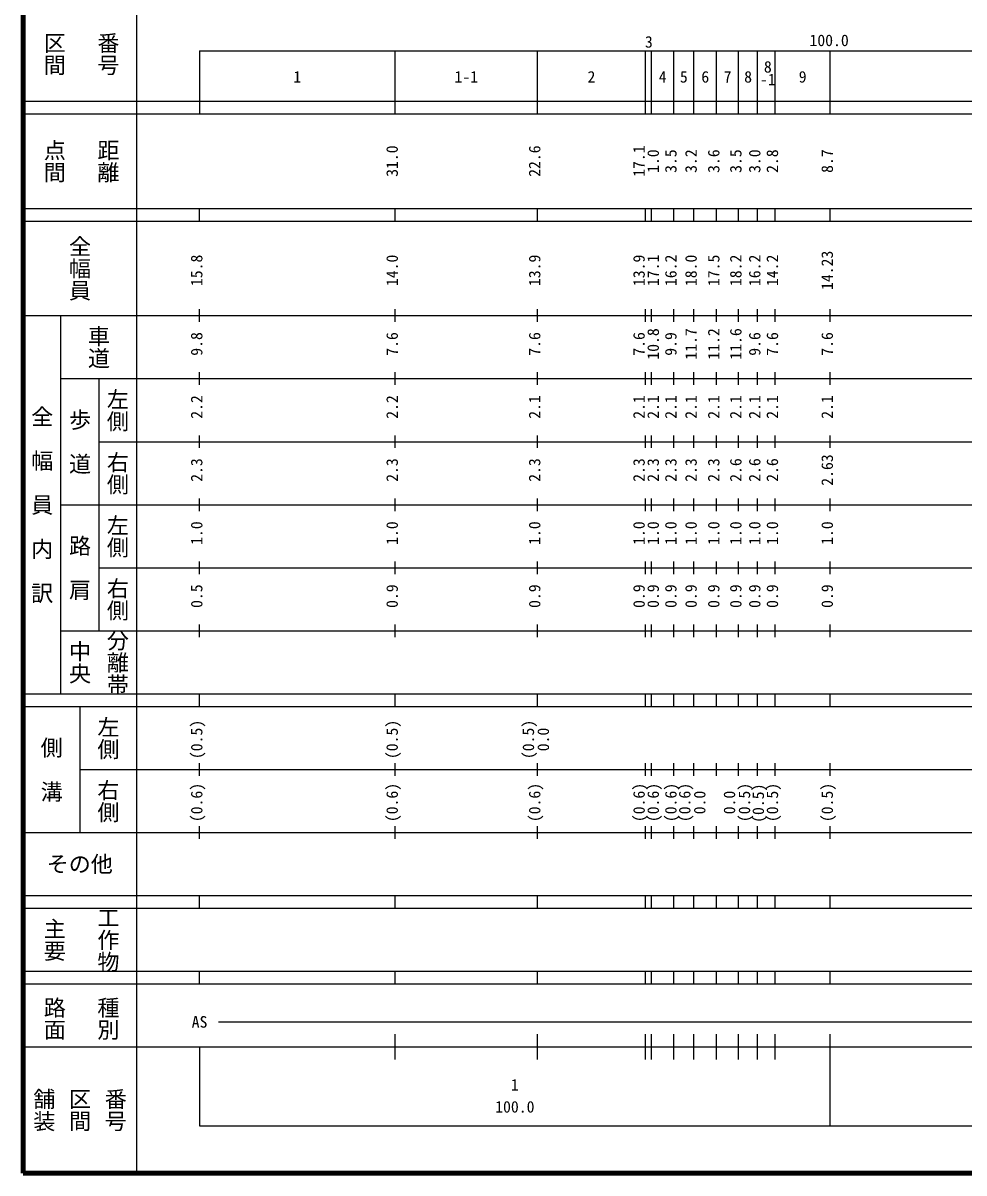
# Model space of a CAD drawing. Units: millimetres on the paper, enlarged 1000 times. Extents: x 40000 to 680000, y 20000 to 380000.
# Drawn here: x 40000 to 189237, y 20000 to 202409 of the extents above; entities that cross this region are included whole.
import ezdxf
from ezdxf.enums import TextEntityAlignment as Align

# ---------------------------------------------------------------- set-up
doc = ezdxf.new("R2010")
doc.units = ezdxf.units.MM
doc.header["$LTSCALE"] = 1000
doc.layers.add('M-TTL', color=2, linetype='Continuous', lineweight=140)
doc.layers.add('M-TTL-BAND', color=7, linetype='Continuous', lineweight=25)
doc.styles.add('@ＭＳ ゴシック', font='')
doc.styles.add('ＭＳ ゴシック', font='')
doc.styles.get('@ＭＳ ゴシック').set_extended_font_data('@MS Gothic')
doc.styles.get('ＭＳ ゴシック').set_extended_font_data('MS Gothic')

msp = doc.modelspace()

# ---------------------------------------------------------------- linework, layer by layer
at = {"layer": 'M-TTL'}
for p, q in [((40000, 380000), (40000, 20000)), ((40000, 20000), (680000, 20000))]:
    msp.add_line(p, q, dxfattribs=at)
at = {"layer": 'M-TTL-BAND'}
for p, q in [((58000, 370000), (58000, 20000)), ((68000, 198000), (579000, 198000)), ((68000, 198000), (68000, 188000)), ((99000, 188000), (99000, 198000)), ((121600, 188000), (121600, 198000)), ((138700, 188000), (138700, 198000)), ((139700, 188000), (139700, 198000)), ((143200, 188000), (143200, 198000)), ((146400, 188000), (146400, 198000)), ((150000, 188000), (150000, 198000)), ((153500, 188000), (153500, 198000)), ((156500, 188000), (156500, 198000)), ((159300, 188000), (159300, 198000)), ((168000, 188000), (168000, 198000)), ((40000, 190000), (579000, 190000)), ((40000, 188000), (579000, 188000)), ((40000, 173000), (579000, 173000)), ((68000, 171000), (68000, 173000)), ((99000, 171000), (99000, 173000)), ((121600, 171000), (121600, 173000)), ((138700, 171000), (138700, 173000)), ((139700, 171000), (139700, 173000)), ((143200, 171000), (143200, 173000)), ((146400, 171000), (146400, 173000)), ((150000, 171000), (150000, 173000)), ((153500, 171000), (153500, 173000)), ((156500, 171000), (156500, 173000)), ((159300, 171000), (159300, 173000)), ((168000, 171000), (168000, 173000)), ((40000, 171000), (579000, 171000)), ((68000, 155000), (68000, 157000)), ((99000, 155000), (99000, 157000)), ((121600, 155000), (121600, 157000)), ((138700, 155000), (138700, 157000)), ((139700, 155000), (139700, 157000)), ((143200, 155000), (143200, 157000)), ((146400, 155000), (146400, 157000)), ((150000, 155000), (150000, 157000)), ((153500, 155000), (153500, 157000)), ((156500, 155000), (156500, 157000)), ((159300, 155000), (159300, 157000)), ((168000, 155000), (168000, 157000)), ((40000, 156000), (579000, 156000)), ((46000, 96000), (46000, 156000)), ((46000, 146000), (579000, 146000)), ((52000, 146000), (52000, 106000)), ((68000, 145000), (68000, 147000)), ((99000, 145000), (99000, 147000)), ((121600, 145000), (121600, 147000)), ((138700, 145000), (138700, 147000)), ((139700, 145000), (139700, 147000)), ((143200, 145000), (143200, 147000)), ((146400, 145000), (146400, 147000)), ((150000, 145000), (150000, 147000)), ((153500, 145000), (153500, 147000)), ((156500, 145000), (156500, 147000)), ((159300, 145000), (159300, 147000)), ((168000, 145000), (168000, 147000)), ((68000, 135000), (68000, 137000)), ((99000, 135000), (99000, 137000)), ((121600, 135000), (121600, 137000)), ((138700, 135000), (138700, 137000)), ((139700, 135000), (139700, 137000)), ((143200, 135000), (143200, 137000)), ((146400, 135000), (146400, 137000)), ((150000, 135000), (150000, 137000)), ((153500, 135000), (153500, 137000)), ((156500, 135000), (156500, 137000)), ((159300, 135000), (159300, 137000)), ((168000, 135000), (168000, 137000)), ((52000, 136000), (579000, 136000)), ((46000, 126000), (579000, 126000)), ((68000, 125000), (68000, 127000)), ((99000, 125000), (99000, 127000)), ((121600, 125000), (121600, 127000)), ((138700, 125000), (138700, 127000)), ((139700, 125000), (139700, 127000)), ((143200, 125000), (143200, 127000)), ((146400, 125000), (146400, 127000)), ((150000, 125000), (150000, 127000)), ((153500, 125000), (153500, 127000)), ((156500, 125000), (156500, 127000)), ((159300, 125000), (159300, 127000)), ((168000, 125000), (168000, 127000)), ((68000, 115000), (68000, 117000)), ((99000, 115000), (99000, 117000)), ((121600, 115000), (121600, 117000)), ((138700, 115000), (138700, 117000)), ((139700, 115000), (139700, 117000)), ((143200, 115000), (143200, 117000)), ((146400, 115000), (146400, 117000)), ((150000, 115000), (150000, 117000)), ((153500, 115000), (153500, 117000)), ((156500, 115000), (156500, 117000)), ((159300, 115000), (159300, 117000)), ((168000, 115000), (168000, 117000)), ((52000, 116000), (579000, 116000)), ((46000, 106000), (579000, 106000)), ((68000, 105000), (68000, 107000)), ((99000, 105000), (99000, 107000)), ((121600, 105000), (121600, 107000)), ((138700, 105000), (138700, 107000)), ((139700, 105000), (139700, 107000)), ((143200, 105000), (143200, 107000)), ((146400, 105000), (146400, 107000)), ((150000, 105000), (150000, 107000)), ((153500, 105000), (153500, 107000)), ((156500, 105000), (156500, 107000)), ((159300, 105000), (159300, 107000)), ((168000, 105000), (168000, 107000)), ((40000, 96000), (579000, 96000)), ((68000, 94000), (68000, 96000)), ((99000, 94000), (99000, 96000)), ((121600, 94000), (121600, 96000)), ((138700, 94000), (138700, 96000)), ((139700, 94000), (139700, 96000)), ((143200, 94000), (143200, 96000)), ((146400, 94000), (146400, 96000)), ((150000, 94000), (150000, 96000)), ((153500, 94000), (153500, 96000)), ((156500, 94000), (156500, 96000)), ((159300, 94000), (159300, 96000)), ((168000, 94000), (168000, 96000)), ((40000, 94000), (579000, 94000)), ((49000, 94000), (49000, 74000)), ((49000, 84000), (579000, 84000)), ((68000, 83000), (68000, 85000)), ((99000, 83000), (99000, 85000)), ((121600, 83000), (121600, 85000)), ((138700, 83000), (138700, 85000)), ((139700, 83000), (139700, 85000)), ((143200, 83000), (143200, 85000)), ((146400, 83000), (146400, 85000)), ((150000, 83000), (150000, 85000)), ((153500, 83000), (153500, 85000)), ((156500, 83000), (156500, 85000)), ((159300, 83000), (159300, 85000)), ((168000, 83000), (168000, 85000)), ((68000, 73000), (68000, 75000)), ((99000, 73000), (99000, 75000)), ((121600, 73000), (121600, 75000)), ((138700, 73000), (138700, 75000)), ((139700, 73000), (139700, 75000)), ((143200, 73000), (143200, 75000)), ((146400, 73000), (146400, 75000)), ((150000, 73000), (150000, 75000)), ((153500, 73000), (153500, 75000)), ((156500, 73000), (156500, 75000)), ((159300, 73000), (159300, 75000)), ((168000, 73000), (168000, 75000)), ((40000, 74000), (579000, 74000)), ((40000, 64000), (579000, 64000)), ((68000, 62000), (68000, 64000)), ((99000, 62000), (99000, 64000)), ((121600, 62000), (121600, 64000)), ((138700, 62000), (138700, 64000)), ((139700, 62000), (139700, 64000)), ((143200, 62000), (143200, 64000)), ((146400, 62000), (146400, 64000)), ((150000, 62000), (150000, 64000)), ((153500, 62000), (153500, 64000)), ((156500, 62000), (156500, 64000)), ((159300, 62000), (159300, 64000)), ((168000, 62000), (168000, 64000)), ((40000, 62000), (579000, 62000)), ((40000, 52000), (579000, 52000)), ((68000, 50000), (68000, 52000)), ((99000, 50000), (99000, 52000)), ((121600, 50000), (121600, 52000)), ((138700, 50000), (138700, 52000)), ((139700, 50000), (139700, 52000)), ((143200, 50000), (143200, 52000)), ((146400, 50000), (146400, 52000)), ((150000, 50000), (150000, 52000)), ((153500, 50000), (153500, 52000)), ((156500, 50000), (156500, 52000)), ((159300, 50000), (159300, 52000)), ((168000, 50000), (168000, 52000)), ((40000, 50000), (579000, 50000)), ((71000, 44000), (435500, 44000)), ((99000, 38000), (99000, 42000)), ((121600, 38000), (121600, 42000)), ((138700, 38000), (138700, 42000)), ((139700, 38000), (139700, 42000)), ((143200, 38000), (143200, 42000)), ((146400, 38000), (146400, 42000)), ((150000, 38000), (150000, 42000)), ((153500, 38000), (153500, 42000)), ((156500, 38000), (156500, 42000)), ((159300, 38000), (159300, 42000)), ((168000, 27500), (168000, 42000)), ((40000, 40000), (579000, 40000)), ((68000, 40000), (68000, 27500)), ((68000, 27500), (579000, 27500))]:
    msp.add_line(p, q, dxfattribs=at)

# ---------------------------------------------------------------- texts
at = {"layer": 'M-TTL-BAND', "style": '@ＭＳ ゴシック'}
for s, p in [('番号', (53500, 197500)), ('区間', (45000, 197500)), ('点間', (45000, 180500)), ('距離', (53500, 180500)), ('全幅員', (49000, 163500)), ('車道', (52000, 151000)), ('左側', (55000, 141000)), ('全\u3000幅\u3000員\u3000内\u3000訳', (43000, 126000)), ('歩\u3000道', (49000, 136000)), ('右側', (55000, 131000)), ('左側', (55000, 121000)), ('路\u3000肩', (49000, 116000)), ('右側', (55000, 111000)), ('分離帯', (55000, 101000)), ('中央', (49000, 101000)), ('左側', (53500, 89000)), ('側\u3000溝', (44500, 84000)), ('右側', (53500, 79000)), ('主要', (45000, 57000)), ('工作物', (53500, 57000)), ('路面', (45000, 44500)), ('種別', (53500, 44500)), ('舗装', (43333, 30000)), ('区間', (49000, 30000)), ('番号', (54667, 30000))]:
    msp.add_text(s, height=2566, rotation=270, dxfattribs=at).set_placement(p, align=Align.MIDDLE_CENTER)
at = {"layer": 'M-TTL-BAND', "style": 'ＭＳ ゴシック'}
for s, p in [('3', (139258, 197949)), ('100.0', (167844, 198195)), ('1', (83500, 192405)), ('1-1', (110300, 192405)), ('2', (130150, 192405)), ('4', (141450, 192405)), ('5', (144800, 192405)), ('6', (148200, 192405)), ('7', (151750, 192405)), ('8', (155000, 192405)), ('-1', (158126, 191977)), ('9', (163650, 192405)), ('AS', (68000, 42500)), ('1', (118000, 32523)), ('100.0', (118000, 29033))]:
    msp.add_text(s, height=1833, dxfattribs=at).set_placement(p, align=Align.BOTTOM_CENTER)
for s, height, p in [('8', 1833, (158126, 195458)), ('その他', 2566, (49000, 69000))]:
    msp.add_text(s, height=height, dxfattribs=at).set_placement(p, align=Align.MIDDLE_CENTER)
for s, p in [('31.0', (100000, 180500)), ('22.6', (122600, 180500)), ('17.1', (139150, 180500)), ('1.0', (141400, 180500)), ('3.5', (144200, 180500)), ('3.2', (147400, 180500)), ('3.6', (151000, 180500)), ('3.5', (154500, 180500)), ('3.0', (157500, 180500)), ('2.8', (160300, 180500)), ('8.7', (169000, 180500)), ('14.23', (169000, 163174)), ('15.8', (69000, 163174)), ('14.0', (100000, 163174)), ('13.9', (122600, 163174)), ('13.9', (139150, 163174)), ('17.1', (141400, 163174)), ('16.2', (144200, 163174)), ('18.0', (147400, 163174)), ('17.5', (151000, 163174)), ('18.2', (154500, 163174)), ('16.2', (157500, 163174)), ('14.2', (160300, 163174)), ('9.8', (69000, 151500)), ('7.6', (100000, 151500)), ('7.6', (122600, 151500)), ('7.6', (139150, 151500)), ('10.8', (141400, 151500)), ('9.9', (144200, 151500)), ('11.7', (147400, 151500)), ('11.2', (151000, 151500)), ('11.6', (154500, 151500)), ('9.6', (157500, 151500)), ('7.6', (160300, 151500)), ('7.6', (169000, 151500)), ('2.2', (69000, 141500)), ('2.2', (100000, 141500)), ('2.1', (122600, 141500)), ('2.1', (139150, 141500)), ('2.1', (141400, 141500)), ('2.1', (144200, 141500)), ('2.1', (147400, 141500)), ('2.1', (151000, 141500)), ('2.1', (154500, 141500)), ('2.1', (157500, 141500)), ('2.1', (160300, 141500)), ('2.1', (169000, 141500)), ('2.3', (69000, 131500)), ('2.3', (100000, 131500)), ('2.3', (122600, 131500)), ('2.3', (139150, 131500)), ('2.3', (141400, 131500)), ('2.3', (144200, 131500)), ('2.3', (147400, 131500)), ('2.3', (151000, 131500)), ('2.6', (154500, 131500)), ('2.6', (157500, 131500)), ('2.6', (160300, 131500)), ('2.63', (169000, 131500)), ('1.0', (69000, 121500)), ('1.0', (100000, 121500)), ('1.0', (122600, 121500)), ('1.0', (139150, 121500)), ('1.0', (141400, 121500)), ('1.0', (144200, 121500)), ('1.0', (147400, 121500)), ('1.0', (151000, 121500)), ('1.0', (154500, 121500)), ('1.0', (157500, 121500)), ('1.0', (160300, 121500)), ('1.0', (169000, 121500)), ('0.5', (69000, 111500)), ('0.9', (100000, 111500)), ('0.9', (122600, 111500)), ('0.9', (139150, 111500)), ('0.9', (141400, 111500)), ('0.9', (144200, 111500)), ('0.9', (147400, 111500)), ('0.9', (151000, 111500)), ('0.9', (154500, 111500)), ('0.9', (157500, 111500)), ('0.9', (160300, 111500)), ('0.9', (169000, 111500)), ('(0.5)', (69000, 88764)), ('(0.5)', (100000, 88764)), ('(0.5)', (121600, 88764)), ('0.0', (123970, 88764)), ('(0.6)', (69000, 78764)), ('(0.6)', (100000, 78764)), ('(0.6)', (122600, 78764)), ('(0.6)', (139150, 78764)), ('(0.6)', (141400, 78764)), ('(0.6)', (144200, 78764)), ('(0.6)', (146400, 78764)), ('0.0', (148770, 78764)), ('0.0', (153500, 78764)), ('(0.5)', (155870, 78764)), ('(0.5)', (158066, 78651)), ('(0.5)', (160300, 78764)), ('(0.5)', (169000, 78764))]:
    msp.add_text(s, height=1833, rotation=90, dxfattribs=at).set_placement(p, align=Align.BOTTOM_CENTER)

doc.saveas('drawing.dxf')
